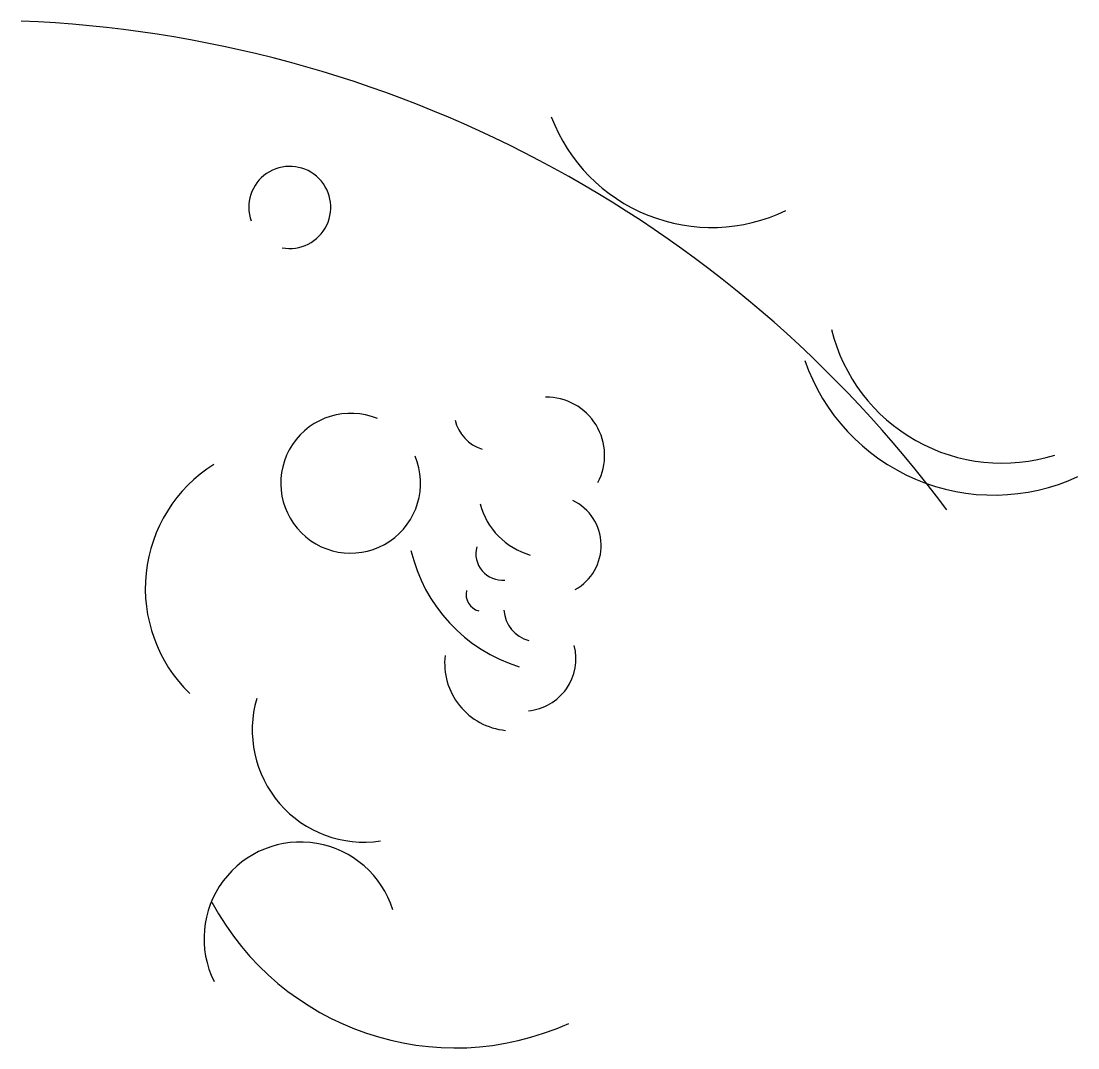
# Model space of a CAD drawing. Header units: inches. Extents: x -1611 to -578, y 1130 to 2133.
import ezdxf

# ---------------------------------------------------------------- set-up
doc = ezdxf.new("R2010")
doc.units = ezdxf.units.IN
doc.header["$MEASUREMENT"] = 0

msp = doc.modelspace()

# ---------------------------------------------------------------- linework, layer by layer
for centre, radius, start, end in [((-1658.5, 947), 1187.1, 36.6552, 87.7054), ((-936, 2099.2), 167.7, 200.8049, 295.6332), ((-1348.4, 1951.1), 40.1, 259.2234, 199.3224), ((-652, 1873.1), 171.9, 193.8577, 287.4513), ((-660.2, 1865.4), 195.4, 199.0678, 294.8864), ((-1097.5, 1708.8), 56.9, 332.171, 90.8048), ((-1288.9, 1681.6), 68.3, 67.4963, 22.8498), ((-1346.5, 1578.8), 143.1, 122.1721, 225.8075), ((-1093, 1620.7), 49, 298.7327, 64.27), ((-1094, 1679.6), 70.8, 194.9022, 254.211), ((-1140.8, 1612.6), 25.7, 164.5981, 276.1386), ((-1159.6, 1572.9), 16.5, 165.87, 255.87), ((-1106.9, 1559.3), 32.2, 183.3205, 256.1334), ((-1119.7, 1510.1), 51, 275.2302, 14.7377), ((-1275.6, 1440.4), 109.5, 163.6052, 278.334), ((-1337.8, 1236.6), 94.4, 17.4432, 206.2939), ((-1186.7, 1399.6), 269.7, 208.1362, 294.2949)]:
    msp.add_arc(centre, radius, start, end)
at = {"color": 2}
for centre, radius in [((-1148.8, 1752.1), 39), ((-1077.9, 1651.4), 156.1)]:
    msp.add_arc(centre, radius, 193.1014, 252.701, dxfattribs=at)
at = {"color": 1}
msp.add_arc((-1131, 1505.8), 66, 173.3941, 264.257, dxfattribs=at)

doc.saveas('drawing.dxf')
